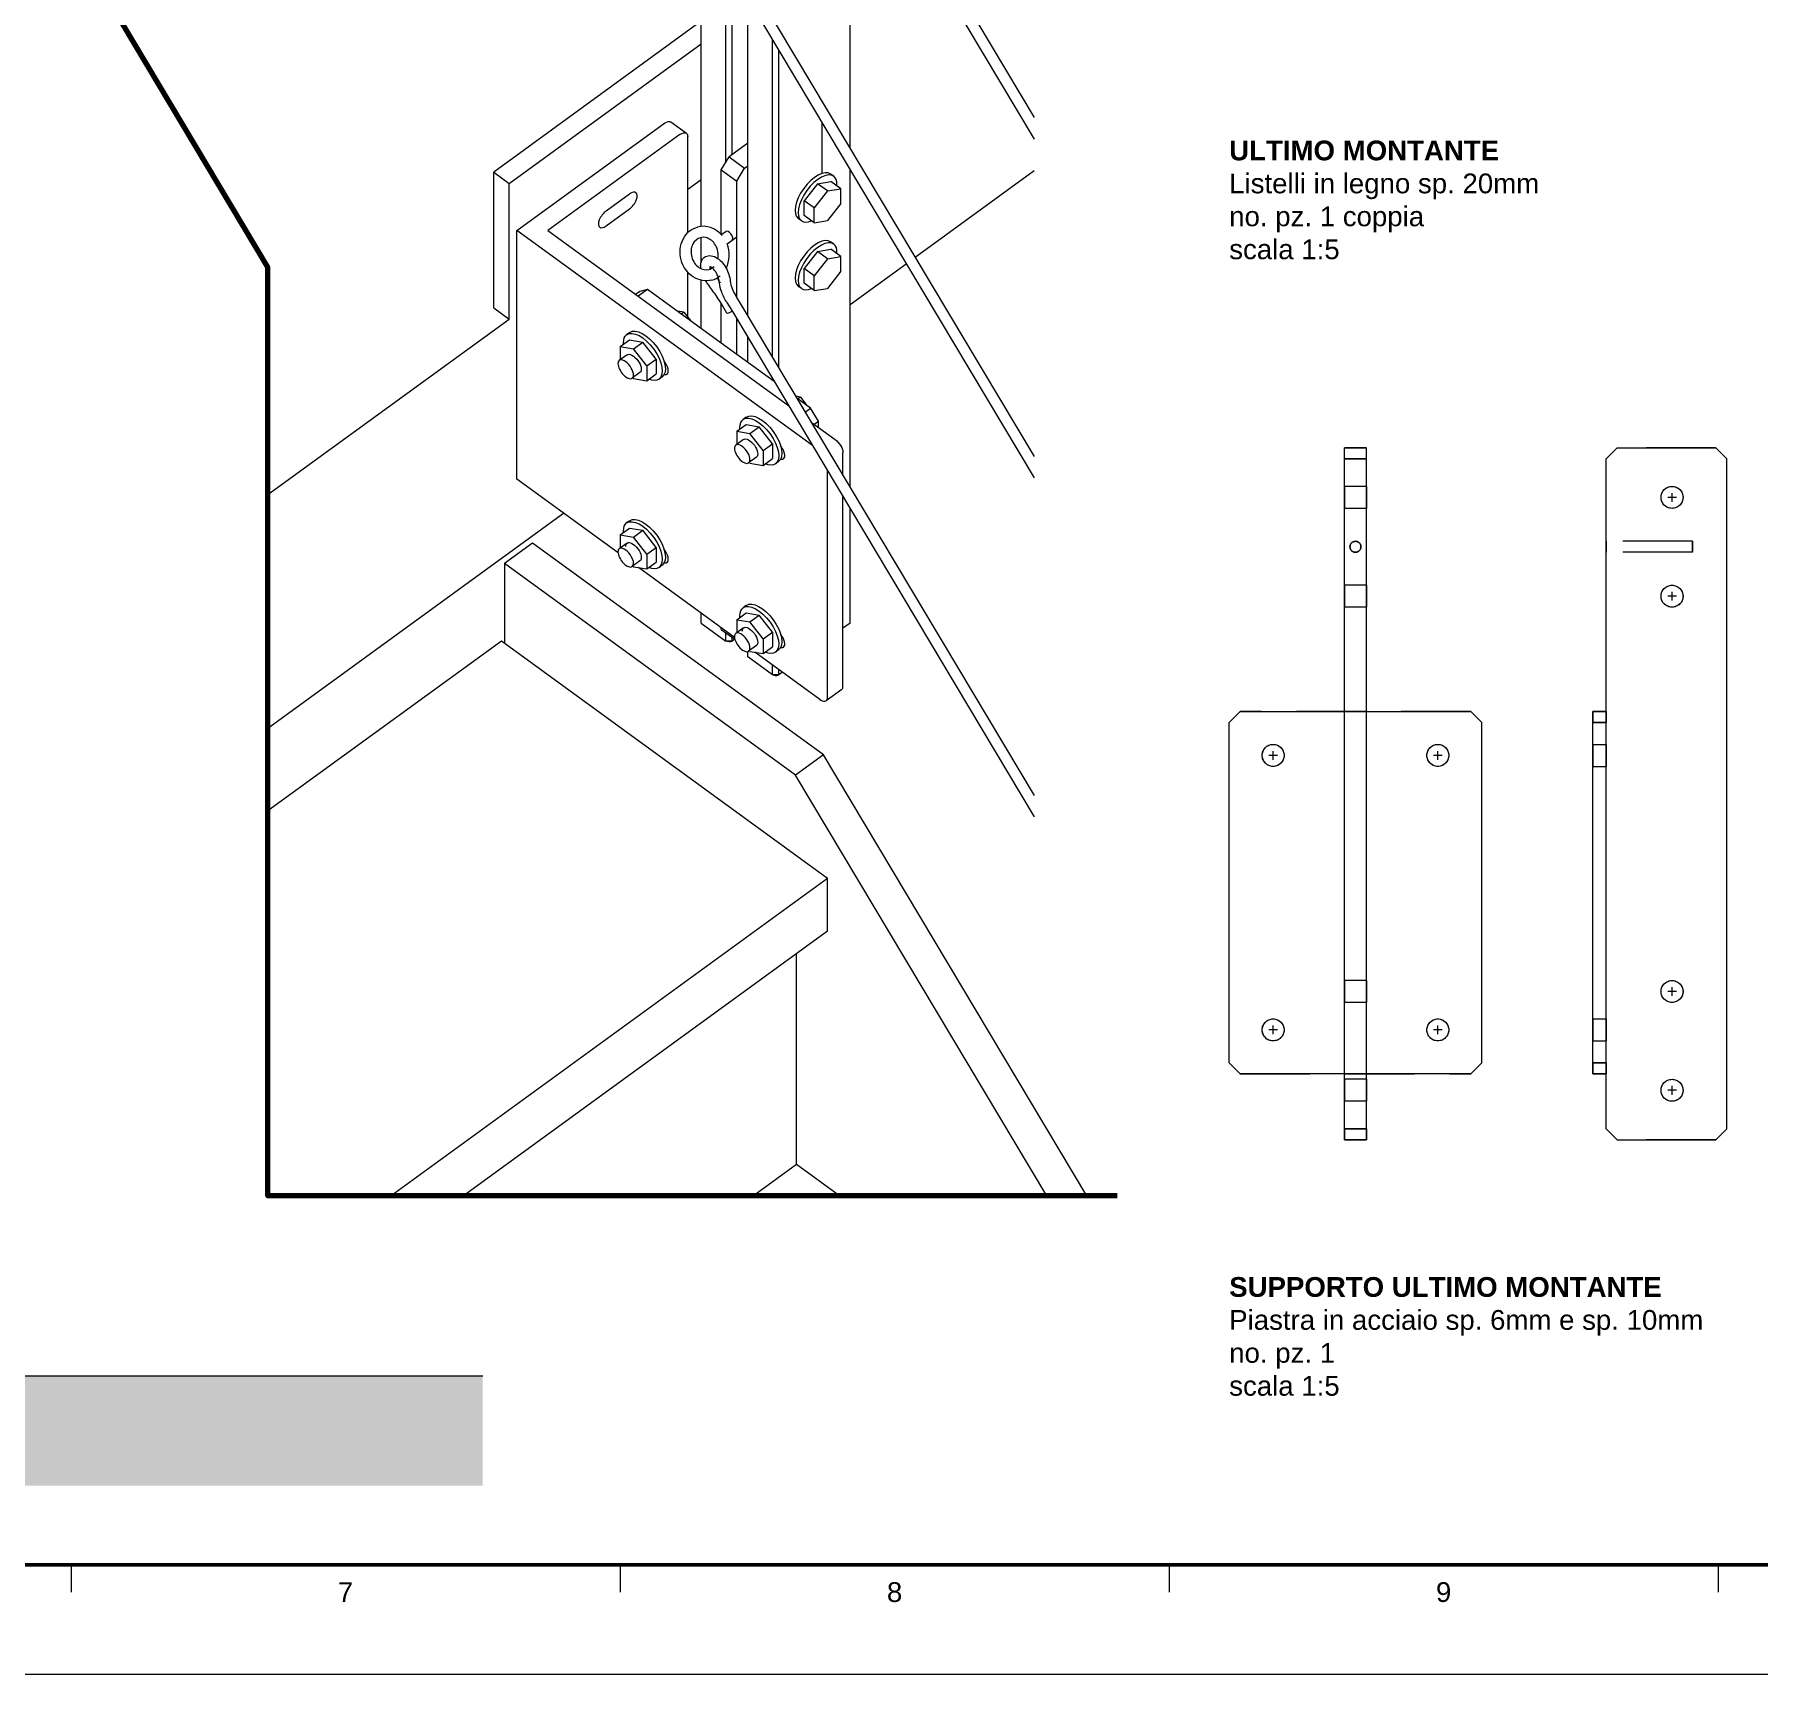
# Model space of a CAD drawing. Header units: millimetres. Extents: x -172 to 422, y -71 to 349.
# Drawn here: x 134.6 to 291.6, y -70.8 to 78.6 of the extents above; entities that cross this region are included whole.
import ezdxf
from ezdxf.enums import TextEntityAlignment as Align

# ---------------------------------------------------------------- set-up
doc = ezdxf.new("R2010")
doc.units = ezdxf.units.MM
doc.linetypes.add('HIDDEN', pattern=[9.525, 6.35, -3.175])
doc.layers.get('0').update_dxf_attribs({"color": 2, "true_color": 0xffff00})
for name, color, linetype, lineweight, true_color in [('010', 178, 'Continuous', 9, 0x000000), ('018', 178, 'Continuous', 18, 0x000000), ('050', 178, 'Continuous', 50, 0x000000), ('070', 178, 'Continuous', 70, 0x000000), ('1_10front', 178, 'Continuous', 9, 0x000000), ('1_10front ... 010', 178, 'Continuous', 9, 0x000000), ('1_5last_plate ... 018', 178, 'Continuous', 18, 0x000000), ('1_5last_plate ... hdn', 250, 'HIDDEN', 9, 0x323232), ('axo_last_railing_fixing', 178, 'Continuous', 13, 0x000000), ('dim', 178, 'Continuous', 9, 0x000000)]:
    doc.layers.add(name, color=color, linetype=linetype, lineweight=lineweight, true_color=true_color)
doc.layers.add('G-ANNO-TEXT', color=178, linetype='Continuous', true_color=0x000000)
doc.styles.add('textstyle100', font='')
doc.styles.add('textstyle38', font='')
doc.styles.add('textstyle39', font='')
doc.styles.add('textstyle45', font='')
doc.styles.add('textstyle99', font='')
doc.styles.get('textstyle100').set_extended_font_data('Arial [TMC ]')
doc.styles.get('textstyle38').set_extended_font_data('Arial [Mono]')
doc.styles.get('textstyle39').set_extended_font_data('Arial [Mono]')
doc.styles.get('textstyle45').set_extended_font_data('Arial [Mono]')
doc.styles.get('textstyle99').set_extended_font_data('Arial [TMC ]')

# ---------------------------------------------------------------- blocks, each defined once
blk = doc.blocks.new('title_block')
at = {"layer": '010', "color": 7, "true_color": 0xffffff}
blk.add_lwpolyline([(0, 420), (594, 420), (594, 0), (0, 0)], close=True, dxfattribs=at)
at = {"layer": '018', "color": 7, "true_color": 0xffffff}
for points in [[(310, 10), (310, 7.5)], [(360, 10), (360, 7.5)], [(410, 10), (410, 7.5)], [(460, 10), (460, 7.5)]]:
    blk.add_lwpolyline(points, dxfattribs=at)
at = {"layer": '050', "color": 7, "true_color": 0xffffff}
blk.add_lwpolyline([(10, 410), (584, 410), (584, 10), (10, 10)], close=True, dxfattribs=at)
at = {"layer": 'G-ANNO-TEXT'}
for s, style, p in [('7', 'textstyle39', (335, 7.51)), ('8', 'textstyle38', (385, 7.51)), ('9', 'textstyle45', (435, 7.51))]:
    blk.add_text(s, height=1.8, dxfattribs=dict(at, style=style)).set_placement(p, align=Align.MIDDLE_CENTER)

msp = doc.modelspace()

# ---------------------------------------------------------------- hatches: boundary and pattern name
at = {"layer": '1_10front', "true_color": 0xafafaf}
msp.add_hatch(color=253, dxfattribs=at).paths.add_polyline_path([(-136.62, -43.58), (175.38, -43.58), (175.38, -53.58), (-136.62, -53.58)], flags=0)

# ---------------------------------------------------------------- linework, layer by layer
at = {"layer": '070', "flags": 128}
msp.add_lwpolyline([(233.15, -27.2), (155.81, -27.2), (155.81, 57.39), (110.54, 133.21), (110.54, 160.4)], dxfattribs=at)
at = {"layer": '1_10front ... 010', "color": 0}
msp.add_line((-136.62, -43.58), (175.38, -43.58), dxfattribs=at)
at = {"layer": '1_5last_plate ... 018'}
for p, q in [((253.85, 39.92), (253.85, 40.92)), ((253.85, 40.92), (255.85, 40.92)), ((255.85, 39.92), (255.85, 40.92)), ((277.68, 39.92), (278.68, 40.92)), ((278.68, 40.92), (287.68, 40.92)), ((288.68, 39.92), (287.68, 40.92)), ((253.85, -21.08), (253.85, 39.92)), ((253.85, 39.92), (255.85, 39.92)), ((255.85, -21.08), (255.85, 39.92)), ((277.68, 16.92), (277.68, 39.92)), ((288.68, -21.08), (288.68, 39.92)), ((284.08, 36.42), (283.28, 36.42)), ((284.08, 36.42), (283.28, 36.42)), ((283.68, 36.02), (283.68, 36.82)), ((283.68, 36.02), (283.68, 36.82)), ((284.08, 27.42), (283.28, 27.42)), ((284.08, 27.42), (283.28, 27.42)), ((283.68, 27.02), (283.68, 27.82)), ((283.68, 27.02), (283.68, 27.82)), ((243.35, 15.92), (244.35, 16.92)), ((243.35, -15.08), (243.35, 15.92)), ((244.35, 16.92), (253.85, 16.92)), ((255.85, 16.92), (265.35, 16.92)), ((265.35, 16.92), (266.35, 15.92)), ((266.35, -15.08), (266.35, 15.92)), ((276.48, 15.92), (276.48, 16.92)), ((276.48, 16.92), (277.68, 16.92)), ((276.48, 15.92), (277.68, 15.92)), ((276.48, -15.08), (276.48, 15.92)), ((277.68, 15.92), (277.68, 16.92)), ((277.68, -15.08), (277.68, 15.92)), ((247.75, 12.92), (246.95, 12.92)), ((247.75, 12.92), (246.95, 12.92)), ((247.35, 12.52), (247.35, 13.32)), ((247.35, 12.52), (247.35, 13.32)), ((262.75, 12.92), (261.95, 12.92)), ((262.75, 12.92), (261.95, 12.92)), ((262.35, 12.52), (262.35, 13.32)), ((262.35, 12.52), (262.35, 13.32)), ((284.08, -8.58), (283.28, -8.58)), ((284.08, -8.58), (283.28, -8.58)), ((283.68, -8.98), (283.68, -8.18)), ((283.68, -8.98), (283.68, -8.18)), ((247.75, -12.08), (246.95, -12.08)), ((247.75, -12.08), (246.95, -12.08)), ((247.35, -12.48), (247.35, -11.68)), ((247.35, -12.48), (247.35, -11.68)), ((262.75, -12.08), (261.95, -12.08)), ((262.75, -12.08), (261.95, -12.08)), ((262.35, -12.48), (262.35, -11.68)), ((262.35, -12.48), (262.35, -11.68)), ((243.35, -15.08), (244.35, -16.08)), ((265.35, -16.08), (266.35, -15.08)), ((277.68, -15.08), (276.48, -15.08)), ((276.48, -15.08), (276.48, -16.08)), ((277.68, -15.08), (277.68, -16.08)), ((253.85, -16.08), (244.35, -16.08)), ((265.35, -16.08), (255.85, -16.08)), ((277.68, -16.08), (276.48, -16.08)), ((277.68, -21.08), (277.68, -16.08)), ((283.68, -17.98), (283.68, -17.18)), ((283.68, -17.98), (283.68, -17.18)), ((284.08, -17.58), (283.28, -17.58)), ((284.08, -17.58), (283.28, -17.58)), ((253.85, -22.08), (253.85, -21.08)), ((253.85, -21.08), (255.85, -21.08)), ((255.85, -22.08), (255.85, -21.08)), ((277.68, -21.08), (278.68, -22.08)), ((287.68, -22.08), (288.68, -21.08)), ((253.85, -22.08), (255.85, -22.08)), ((278.68, -22.08), (287.68, -22.08))]:
    msp.add_line(p, q, dxfattribs=at)
for points in [[(282.68, 36.42), (282.68, 36.97), (283.13, 37.42), (283.68, 37.42)], [(283.68, 35.42), (283.13, 35.42), (282.68, 35.87), (282.68, 36.42)], [(283.68, 37.42), (284.23, 37.42), (284.68, 36.97), (284.68, 36.42)], [(284.68, 36.42), (284.68, 35.87), (284.23, 35.42), (283.68, 35.42)], [(282.68, 27.42), (282.68, 27.97), (283.13, 28.42), (283.68, 28.42)], [(283.68, 28.42), (284.23, 28.42), (284.68, 27.97), (284.68, 27.42)], [(283.68, 26.42), (283.13, 26.42), (282.68, 26.87), (282.68, 27.42)], [(284.68, 27.42), (284.68, 26.87), (284.23, 26.42), (283.68, 26.42)], [(246.35, 12.92), (246.35, 13.47), (246.8, 13.92), (247.35, 13.92)], [(247.35, 11.92), (246.8, 11.92), (246.35, 12.37), (246.35, 12.92)], [(247.35, 13.92), (247.9, 13.92), (248.35, 13.47), (248.35, 12.92)], [(248.35, 12.92), (248.35, 12.37), (247.9, 11.92), (247.35, 11.92)], [(261.35, 12.92), (261.35, 13.47), (261.8, 13.92), (262.35, 13.92)], [(262.35, 11.92), (261.8, 11.92), (261.35, 12.37), (261.35, 12.92)], [(262.35, 13.92), (262.9, 13.92), (263.35, 13.47), (263.35, 12.92)], [(263.35, 12.92), (263.35, 12.37), (262.9, 11.92), (262.35, 11.92)], [(282.68, -8.58), (282.68, -8.03), (283.13, -7.58), (283.68, -7.58)], [(283.68, -7.58), (284.23, -7.58), (284.68, -8.03), (284.68, -8.58)], [(283.68, -9.58), (283.13, -9.58), (282.68, -9.13), (282.68, -8.58)], [(284.68, -8.58), (284.68, -9.13), (284.23, -9.58), (283.68, -9.58)], [(246.35, -12.08), (246.35, -11.53), (246.8, -11.08), (247.35, -11.08)], [(247.35, -13.08), (246.8, -13.08), (246.35, -12.63), (246.35, -12.08)], [(247.35, -11.08), (247.9, -11.08), (248.35, -11.53), (248.35, -12.08)], [(248.35, -12.08), (248.35, -12.63), (247.9, -13.08), (247.35, -13.08)], [(261.35, -12.08), (261.35, -11.53), (261.8, -11.08), (262.35, -11.08)], [(262.35, -13.08), (261.8, -13.08), (261.35, -12.63), (261.35, -12.08)], [(262.35, -11.08), (262.9, -11.08), (263.35, -11.53), (263.35, -12.08)], [(263.35, -12.08), (263.35, -12.63), (262.9, -13.08), (262.35, -13.08)], [(282.68, -17.58), (282.68, -17.03), (283.13, -16.58), (283.68, -16.58)], [(283.68, -16.58), (284.23, -16.58), (284.68, -17.03), (284.68, -17.58)], [(283.68, -18.58), (283.13, -18.58), (282.68, -18.13), (282.68, -17.58)], [(284.68, -17.58), (284.68, -18.13), (284.23, -18.58), (283.68, -18.58)]]:
    msp.add_open_spline(points, degree=3, dxfattribs=at)
at = {"layer": '1_5last_plate ... hdn'}
for p, q in [((255.85, 40.92), (253.85, 40.92)), ((253.85, 39.92), (253.85, 40.92)), ((255.85, 39.92), (255.85, 40.92)), ((277.68, 39.92), (278.68, 40.92)), ((287.68, 40.92), (278.68, 40.92)), ((288.68, 39.92), (287.68, 40.92)), ((255.85, 39.92), (253.85, 39.92)), ((253.85, 16.92), (253.85, 39.92)), ((255.85, 16.92), (255.85, 39.92)), ((277.68, 16.92), (277.68, 39.92)), ((288.68, -21.08), (288.68, 39.92)), ((255.85, 37.42), (253.85, 37.42)), ((253.85, 37.42), (253.85, 35.42)), ((253.85, 36.42), (253.85, 37.42)), ((253.85, 35.42), (253.85, 36.42)), ((255.85, 37.42), (255.85, 35.42)), ((255.85, 36.42), (255.85, 37.42)), ((255.85, 35.42), (255.85, 36.42)), ((255.85, 35.42), (253.85, 35.42)), ((285.54, 32.42), (277.68, 32.42)), ((285.54, 31.42), (277.68, 31.42)), ((255.85, 28.42), (253.85, 28.42)), ((253.85, 28.42), (253.85, 26.42)), ((253.85, 27.42), (253.85, 28.42)), ((255.85, 28.42), (255.85, 26.42)), ((255.85, 27.42), (255.85, 28.42)), ((253.85, 26.42), (253.85, 27.42)), ((255.85, 26.42), (255.85, 27.42)), ((255.85, 26.42), (253.85, 26.42)), ((243.35, 15.92), (244.35, 16.92)), ((243.35, -15.08), (243.35, 15.92)), ((265.35, 16.92), (244.35, 16.92)), ((253.85, 16.92), (255.85, 16.92)), ((253.85, -16.08), (253.85, 16.92)), ((255.85, -16.08), (255.85, 16.92)), ((265.35, 16.92), (266.35, 15.92)), ((266.35, -15.08), (266.35, 15.92)), ((277.68, 16.92), (276.48, 16.92)), ((276.48, 16.92), (276.48, 15.92)), ((277.68, 15.92), (276.48, 15.92)), ((276.48, -15.08), (276.48, 15.92)), ((277.68, -16.08), (277.68, 16.92)), ((277.68, 16.92), (277.68, 15.92)), ((277.68, -16.08), (277.68, 16.92)), ((277.68, -15.08), (277.68, 15.92)), ((276.48, 13.92), (277.68, 13.92)), ((276.48, 13.92), (277.68, 13.92)), ((276.48, 13.92), (276.48, 11.92)), ((276.48, 12.92), (276.48, 13.92)), ((276.48, 13.92), (276.48, 11.92)), ((276.48, 12.92), (276.48, 13.92)), ((276.48, 11.92), (276.48, 12.92)), ((276.48, 11.92), (276.48, 12.92)), ((277.68, 13.92), (277.68, 11.92)), ((277.68, 12.92), (277.68, 13.92)), ((277.68, 13.92), (277.68, 11.92)), ((277.68, 12.92), (277.68, 13.92)), ((277.68, 11.92), (277.68, 12.92)), ((277.68, 11.92), (277.68, 12.92)), ((276.48, 11.92), (277.68, 11.92)), ((276.48, 11.92), (277.68, 11.92)), ((255.85, -7.58), (253.85, -7.58)), ((253.85, -7.58), (253.85, -9.58)), ((253.85, -8.58), (253.85, -7.58)), ((255.85, -7.58), (255.85, -9.58)), ((255.85, -8.58), (255.85, -7.58)), ((253.85, -9.58), (253.85, -8.58)), ((255.85, -9.58), (255.85, -8.58)), ((255.85, -9.58), (253.85, -9.58)), ((276.48, -11.08), (277.68, -11.08)), ((276.48, -11.08), (277.68, -11.08)), ((276.48, -11.08), (276.48, -13.08)), ((276.48, -12.08), (276.48, -11.08)), ((276.48, -11.08), (276.48, -13.08)), ((276.48, -12.08), (276.48, -11.08)), ((276.48, -13.08), (276.48, -12.08)), ((276.48, -13.08), (276.48, -12.08)), ((277.68, -11.08), (277.68, -13.08)), ((277.68, -12.08), (277.68, -11.08)), ((277.68, -11.08), (277.68, -13.08)), ((277.68, -12.08), (277.68, -11.08)), ((277.68, -13.08), (277.68, -12.08)), ((277.68, -13.08), (277.68, -12.08)), ((276.48, -13.08), (277.68, -13.08)), ((276.48, -13.08), (277.68, -13.08)), ((243.35, -15.08), (244.35, -16.08)), ((265.35, -16.08), (266.35, -15.08)), ((276.48, -15.08), (277.68, -15.08)), ((276.48, -16.08), (276.48, -15.08)), ((277.68, -16.08), (277.68, -15.08)), ((244.35, -16.08), (265.35, -16.08)), ((253.85, -21.08), (253.85, -16.08)), ((255.85, -16.08), (253.85, -16.08)), ((255.85, -16.58), (253.85, -16.58)), ((253.85, -16.58), (253.85, -18.58)), ((253.85, -17.58), (253.85, -16.58)), ((255.85, -21.08), (255.85, -16.08)), ((255.85, -16.58), (255.85, -18.58)), ((255.85, -17.58), (255.85, -16.58)), ((276.48, -16.08), (277.68, -16.08)), ((277.68, -21.08), (277.68, -16.08)), ((253.85, -18.58), (253.85, -17.58)), ((255.85, -18.58), (253.85, -18.58)), ((255.85, -18.58), (255.85, -17.58)), ((255.85, -21.08), (253.85, -21.08)), ((253.85, -21.08), (253.85, -22.08)), ((255.85, -21.08), (255.85, -22.08)), ((277.68, -21.08), (278.68, -22.08)), ((287.68, -22.08), (288.68, -21.08)), ((255.85, -22.08), (253.85, -22.08)), ((287.68, -22.08), (278.68, -22.08))]:
    msp.add_line(p, q, dxfattribs=at)
for points in [[(282.68, 36.42), (282.68, 36.97), (283.13, 37.42), (283.68, 37.42)], [(283.68, 35.42), (283.13, 35.42), (282.68, 35.87), (282.68, 36.42)], [(283.68, 37.42), (284.23, 37.42), (284.68, 36.97), (284.68, 36.42)], [(284.68, 36.42), (284.68, 35.87), (284.23, 35.42), (283.68, 35.42)], [(254.35, 31.9), (254.34, 32.05), (254.41, 32.2), (254.52, 32.3)], [(254.85, 32.42), (254.57, 32.42), (254.35, 32.2), (254.35, 31.92)], [(254.35, 31.92), (254.35, 31.64), (254.57, 31.42), (254.85, 31.42)], [(254.49, 31.57), (254.41, 31.65), (254.36, 31.77), (254.35, 31.9)], [(254.91, 31.42), (254.76, 31.4), (254.6, 31.46), (254.49, 31.57)], [(254.52, 32.3), (254.61, 32.38), (254.73, 32.42), (254.86, 32.42)], [(255.35, 31.92), (255.35, 32.2), (255.12, 32.42), (254.85, 32.42)], [(254.85, 31.42), (255.12, 31.42), (255.35, 31.64), (255.35, 31.92)], [(254.86, 32.42), (254.98, 32.42), (255.1, 32.37), (255.19, 32.29)], [(255.22, 31.59), (255.14, 31.5), (255.03, 31.44), (254.91, 31.42)], [(255.19, 32.29), (255.29, 32.2), (255.35, 32.06), (255.35, 31.92)], [(255.35, 31.92), (255.35, 31.8), (255.3, 31.68), (255.22, 31.59)], [(277.68, 32.42), (277.68, 32.42), (277.68, 32.37), (277.68, 32.29)], [(277.68, 32.23), (277.68, 32.35), (277.68, 32.42), (277.68, 32.42)], [(277.68, 32.29), (277.68, 32.2), (277.68, 32.06), (277.68, 31.92)], [(277.68, 31.89), (277.68, 32.01), (277.68, 32.14), (277.68, 32.23)], [(277.68, 31.92), (277.68, 31.8), (277.68, 31.68), (277.68, 31.59)], [(277.68, 31.42), (277.68, 31.41), (277.68, 31.64), (277.68, 31.89)], [(277.68, 31.59), (277.68, 31.48), (277.68, 31.42), (277.68, 31.42)], [(285.54, 32.42), (285.54, 32.42), (285.54, 32.2), (285.54, 31.92)], [(285.54, 31.92), (285.54, 32.2), (285.54, 32.42), (285.54, 32.42)], [(285.54, 31.42), (285.54, 31.42), (285.54, 31.64), (285.54, 31.92)], [(285.54, 31.92), (285.54, 31.64), (285.54, 31.42), (285.54, 31.42)], [(282.68, 27.42), (282.68, 27.97), (283.13, 28.42), (283.68, 28.42)], [(283.68, 28.42), (284.23, 28.42), (284.68, 27.97), (284.68, 27.42)], [(283.68, 26.42), (283.13, 26.42), (282.68, 26.87), (282.68, 27.42)], [(284.68, 27.42), (284.68, 26.87), (284.23, 26.42), (283.68, 26.42)], [(246.35, 12.92), (246.35, 13.47), (246.8, 13.92), (247.35, 13.92)], [(247.35, 11.92), (246.8, 11.92), (246.35, 12.37), (246.35, 12.92)], [(247.35, 13.92), (247.9, 13.92), (248.35, 13.47), (248.35, 12.92)], [(248.35, 12.92), (248.35, 12.37), (247.9, 11.92), (247.35, 11.92)], [(261.35, 12.92), (261.35, 13.47), (261.8, 13.92), (262.35, 13.92)], [(262.35, 11.92), (261.8, 11.92), (261.35, 12.37), (261.35, 12.92)], [(262.35, 13.92), (262.9, 13.92), (263.35, 13.47), (263.35, 12.92)], [(263.35, 12.92), (263.35, 12.37), (262.9, 11.92), (262.35, 11.92)], [(282.68, -8.58), (282.68, -8.03), (283.13, -7.58), (283.68, -7.58)], [(283.68, -7.58), (284.23, -7.58), (284.68, -8.03), (284.68, -8.58)], [(283.68, -9.58), (283.13, -9.58), (282.68, -9.13), (282.68, -8.58)], [(284.68, -8.58), (284.68, -9.13), (284.23, -9.58), (283.68, -9.58)], [(246.35, -12.08), (246.35, -11.53), (246.8, -11.08), (247.35, -11.08)], [(247.35, -13.08), (246.8, -13.08), (246.35, -12.63), (246.35, -12.08)], [(247.35, -11.08), (247.9, -11.08), (248.35, -11.53), (248.35, -12.08)], [(248.35, -12.08), (248.35, -12.63), (247.9, -13.08), (247.35, -13.08)], [(261.35, -12.08), (261.35, -11.53), (261.8, -11.08), (262.35, -11.08)], [(262.35, -13.08), (261.8, -13.08), (261.35, -12.63), (261.35, -12.08)], [(262.35, -11.08), (262.9, -11.08), (263.35, -11.53), (263.35, -12.08)], [(263.35, -12.08), (263.35, -12.63), (262.9, -13.08), (262.35, -13.08)], [(282.68, -17.58), (282.68, -17.03), (283.13, -16.58), (283.68, -16.58)], [(283.68, -16.58), (284.23, -16.58), (284.68, -17.03), (284.68, -17.58)], [(283.68, -18.58), (283.13, -18.58), (282.68, -18.13), (282.68, -17.58)], [(284.68, -17.58), (284.68, -18.13), (284.23, -18.58), (283.68, -18.58)]]:
    msp.add_open_spline(points, degree=3, dxfattribs=at)
at = {"layer": 'axo_last_railing_fixing'}
for p, q in [((198.11, 115.07), (225.59, 69.05)), ((198.97, 115.59), (225.59, 71.01)), ((208.84, 68.19), (208.84, 97.11)), ((195.26, 61.1), (195.26, 87.07)), ((197.52, 66.97), (197.52, 84.23)), ((198.09, 67.65), (198.09, 84.24)), ((198.11, 84.2), (225.59, 38.19)), ((198.97, 84.72), (225.59, 40.14)), ((199.5, 52.96), (199.5, 81.87)), ((195.26, 79.79), (176.37, 66.04)), ((177.78, 65.01), (195.26, 77.73)), ((201.77, 49.16), (201.77, 78.08)), ((202.33, 48.21), (202.33, 77.13)), ((178.49, 60.72), (191.92, 70.5)), ((193.33, 69.47), (181.31, 60.72)), ((192.51, 70.62), (193.92, 69.59)), ((194.04, 60.53), (194.04, 69.3)), ((206.29, 65.93), (206.29, 70.5)), ((199.5, 68.68), (197.81, 67.45)), ((176.37, 53.69), (176.37, 66.04)), ((176.37, 66.04), (177.78, 65.01)), ((197.1, 66.25), (197.81, 67.45)), ((197.1, 60.36), (197.1, 66.25)), ((197.1, 66.25), (198.51, 65.22)), ((197.81, 67.45), (199.22, 66.42)), ((198.51, 65.22), (199.22, 66.42)), ((199.22, 66.42), (199.5, 66.62)), ((208.84, 37.32), (208.84, 66.24)), ((214.75, 58.29), (225.59, 66.18)), ((177.78, 52.66), (177.78, 65.01)), ((194.04, 64.49), (195.26, 65.38)), ((194.04, 64.49), (195.26, 65.38)), ((198.51, 54.61), (198.51, 65.22)), ((205.87, 64.98), (204.66, 63.44)), ((205.87, 64.98), (207.07, 65.19)), ((206.77, 64.33), (205.87, 64.98)), ((206.77, 64.33), (207.98, 64.53)), ((207.34, 65.67), (207.05, 65.87)), ((207.98, 64.53), (207.07, 65.19)), ((207.98, 63.19), (207.98, 64.53)), ((186.62, 62.52), (188.74, 64.06)), ((204.66, 62.09), (204.66, 63.44)), ((205.57, 62.78), (204.66, 63.44)), ((206.77, 64.33), (205.57, 62.78)), ((207.98, 63.19), (206.77, 61.63)), ((186.62, 61.15), (188.74, 62.69)), ((204.39, 61.62), (204.11, 61.82)), ((205.57, 61.44), (204.66, 62.09)), ((205.57, 61.44), (205.57, 62.78)), ((205.57, 61.44), (206.77, 61.63)), ((178.49, 38.08), (178.49, 60.72)), ((205.39, 41.15), (178.49, 60.72)), ((181.31, 60.72), (203.22, 44.78)), ((195.26, 57.86), (195.26, 60.1)), ((197.1, 60.35), (197.51, 60.65)), ((197.51, 60.65), (197.51, 60.65)), ((197.63, 59.5), (198.51, 60.14)), ((207.34, 59.49), (207.05, 59.69)), ((205.87, 58.81), (204.66, 57.26)), ((206.77, 58.15), (205.57, 56.61)), ((205.87, 58.81), (207.07, 59.02)), ((206.77, 58.15), (205.87, 58.81)), ((206.77, 58.15), (207.98, 58.36)), ((207.98, 58.36), (207.07, 59.02)), ((207.98, 57.01), (207.98, 58.36)), ((194.04, 52.83), (194.04, 56.93)), ((204.66, 55.92), (204.66, 57.26)), ((205.57, 56.61), (204.66, 57.26)), ((205.57, 55.26), (205.57, 56.61)), ((207.98, 57.01), (206.77, 55.46)), ((208.84, 53.99), (213.94, 57.7)), ((189.67, 55.18), (189.3, 54.91)), ((190.38, 55.35), (189.53, 54.74)), ((190.38, 55.35), (189.67, 55.18)), ((197.1, 50.47), (190.38, 55.35)), ((195.26, 51.8), (195.26, 56.2)), ((204.39, 55.45), (204.11, 55.65)), ((205.57, 55.26), (204.66, 55.92)), ((205.57, 55.26), (206.77, 55.46)), ((176.37, 53.69), (177.78, 52.66)), ((189.53, 54.74), (203.22, 44.78)), ((197.1, 50.47), (197.1, 54.06)), ((197.61, 53.2), (197.11, 54.05)), ((197.6, 54.18), (198.11, 53.34)), ((198.46, 54.69), (198.97, 53.85)), ((198.97, 53.85), (225.59, 9.27)), ((155.81, 36.68), (177.78, 52.66)), ((193.69, 53.28), (193.1, 53.38)), ((193.69, 53.28), (193.46, 53.12)), ((193.69, 53.28), (194.28, 52.52)), ((198.11, 53.34), (225.59, 7.32)), ((198.51, 49.44), (198.51, 52.66)), ((187.9, 50.15), (188.75, 50.77)), ((188.77, 51.45), (188.48, 51.24)), ((188.75, 50.77), (189.96, 50.56)), ((189.11, 49.95), (189.96, 50.56)), ((191.16, 49.02), (189.96, 50.56)), ((198.51, 49.44), (197.1, 50.47)), ((199.5, 48.72), (199.5, 51)), ((188.52, 49.41), (187.81, 48.9)), ((187.9, 50.15), (187.9, 48.96)), ((187.9, 50.15), (189.11, 49.95)), ((190.31, 48.4), (189.11, 49.95)), ((190.31, 48.4), (191.16, 49.02)), ((191.16, 49.02), (191.16, 47.67)), ((201.91, 46.97), (198.51, 49.44)), ((189.69, 47.79), (188.99, 47.28)), ((189.11, 47.25), (189.05, 47.32)), ((189.11, 47.25), (190.31, 47.05)), ((190.31, 48.4), (190.31, 47.05)), ((190.31, 47.05), (191.16, 47.67)), ((191.71, 47.4), (191.43, 47.2)), ((201.77, 47.07), (201.77, 47.21)), ((204.3, 45.56), (203.87, 45.63)), ((204.3, 45.56), (204.07, 45.4)), ((204.3, 45.56), (204.89, 44.8)), ((205.23, 44.55), (203.97, 45.47)), ((204.73, 44.19), (205.23, 44.55)), ((205.94, 43.35), (205.23, 44.55)), ((198.51, 42.44), (199.36, 43.05)), ((198.51, 42.44), (198.51, 41.24)), ((198.51, 42.44), (199.71, 42.23)), ((199.37, 43.73), (199.09, 43.52)), ((199.36, 43.05), (200.56, 42.85)), ((199.71, 42.23), (200.56, 42.85)), ((201.76, 41.3), (200.56, 42.85)), ((205.27, 43.28), (207.48, 41.68)), ((205.56, 43.08), (205.94, 43.35)), ((205.94, 42.8), (205.94, 43.35)), ((199.13, 41.69), (198.42, 41.18)), ((200.92, 40.68), (199.71, 42.23)), ((200.92, 40.68), (201.76, 41.3)), ((201.76, 41.3), (201.76, 39.95)), ((200.3, 40.08), (199.59, 39.56)), ((199.71, 39.54), (199.66, 39.61)), ((199.71, 39.54), (200.92, 39.33)), ((200.92, 40.68), (200.92, 39.33)), ((200.92, 39.33), (201.76, 39.95)), ((202.32, 39.68), (202.03, 39.48)), ((208.18, 38.41), (208.18, 40.48)), ((187.7, 31.38), (178.49, 38.08)), ((206.77, 18.19), (206.77, 38.83)), ((208.18, 19.22), (208.18, 36.46)), ((155.81, 15.41), (182.73, 34.99)), ((208.84, 24.98), (208.84, 35.37)), ((187.9, 33), (188.75, 33.62)), ((187.9, 33), (187.9, 31.81)), ((187.9, 33), (189.11, 32.8)), ((188.77, 34.3), (188.48, 34.09)), ((188.75, 33.62), (189.96, 33.42)), ((189.11, 32.8), (189.96, 33.42)), ((191.16, 31.87), (189.96, 33.42)), ((179.9, 32.25), (177.35, 30.4)), ((206.4, 12.96), (179.9, 32.25)), ((188.52, 32.26), (187.81, 31.74)), ((190.31, 31.25), (189.11, 32.8)), ((190.31, 31.25), (191.16, 31.87)), ((191.16, 31.87), (191.16, 30.52)), ((203.86, 11.11), (177.35, 30.4)), ((177.35, 30.4), (177.35, 23.13)), ((189.69, 30.64), (188.99, 30.13)), ((189.11, 30.1), (189.05, 30.17)), ((189.11, 30.1), (190.31, 29.9)), ((198.3, 23.66), (189.55, 30.03)), ((190.31, 31.25), (190.31, 29.9)), ((190.31, 29.9), (191.16, 30.52)), ((191.71, 30.25), (191.43, 30.05)), ((195.26, 24.98), (195.26, 25.88)), ((198.51, 25.28), (199.36, 25.9)), ((198.51, 25.28), (198.51, 24.1)), ((198.51, 25.28), (199.71, 25.08)), ((199.37, 26.58), (199.09, 26.37)), ((199.36, 25.9), (200.56, 25.7)), ((199.71, 25.08), (200.56, 25.7)), ((201.76, 24.15), (200.56, 25.7)), ((195.26, 24.98), (197.52, 23.34)), ((197.1, 24.4), (197.1, 24.54)), ((197.1, 24.4), (198.33, 23.5)), ((197.52, 23.34), (197.52, 24.09)), ((198.09, 23.34), (198.09, 23.68)), ((199.13, 24.54), (198.42, 24.03)), ((200.92, 23.53), (199.71, 25.08)), ((200.92, 23.53), (201.76, 24.15)), ((201.76, 24.15), (201.76, 22.81)), ((208.84, 24.98), (208.18, 24.51)), ((177.07, 23.34), (155.81, 7.86)), ((206.77, 1.72), (177.07, 23.34)), ((197.81, 23.27), (197.52, 23.34)), ((198.09, 23.34), (197.52, 23.34)), ((197.81, 23.27), (198.09, 23.34)), ((198.32, 23.51), (198.09, 23.34)), ((199.5, 21.9), (199.5, 22.37)), ((200.3, 22.92), (199.59, 22.41)), ((199.71, 22.39), (199.66, 22.46)), ((199.71, 22.39), (200.92, 22.19)), ((206.06, 18.02), (200.16, 22.31)), ((200.92, 23.53), (200.92, 22.19)), ((200.92, 22.19), (201.76, 22.81)), ((202.32, 22.54), (202.03, 22.33)), ((201.77, 20.25), (199.5, 21.9)), ((201.77, 20.25), (201.77, 21.14)), ((202.33, 20.25), (202.33, 20.73)), ((202.66, 20.49), (202.33, 20.25)), ((202.33, 20.25), (201.77, 20.25)), ((202.05, 20.18), (201.77, 20.25)), ((202.05, 20.18), (202.33, 20.25)), ((208.07, 18.93), (206.65, 17.89)), ((206.4, 12.96), (203.86, 11.11)), ((230.39, -27.2), (206.4, 12.96)), ((226.74, -27.2), (203.86, 11.11)), ((206.77, 1.72), (167.02, -27.2)), ((206.77, -3.08), (206.77, 1.72)), ((206.77, -3.08), (173.61, -27.2)), ((203.94, -24.34), (203.94, -5.14)), ((203.94, -24.34), (200.02, -27.2)), ((207.87, -27.2), (203.94, -24.34))]:
    msp.add_line(p, q, dxfattribs=at)
for points in [[(191.92, 70.5), (192.16, 70.66), (192.38, 70.71), (192.51, 70.62)], [(193.33, 69.47), (193.57, 69.63), (193.79, 69.68), (193.92, 69.59)], [(193.92, 69.59), (194, 69.54), (194.04, 69.43), (194.04, 69.3)], [(207.05, 65.87), (206.51, 66.26), (205.41, 65.68), (204.6, 64.56)], [(207.34, 65.67), (206.8, 66.06), (205.7, 65.47), (204.89, 64.36)], [(204.6, 64.56), (203.79, 63.44), (203.57, 62.22), (204.11, 61.82)], [(207.18, 65.74), (207.14, 65.79), (207.1, 65.83), (207.05, 65.87)], [(207.63, 64.93), (207.63, 65.26), (207.53, 65.52), (207.34, 65.67)], [(207.63, 64.79), (207.63, 64.83), (207.63, 64.88), (207.63, 64.93)], [(189.33, 64.19), (189.19, 64.28), (188.97, 64.23), (188.74, 64.06)], [(188.74, 62.69), (189, 62.88), (189.24, 63.2), (189.36, 63.5)], [(189.36, 63.5), (189.48, 63.82), (189.47, 64.08), (189.33, 64.19)], [(204.89, 64.36), (204.07, 63.24), (203.85, 62.01), (204.39, 61.62)], [(185.99, 61.7), (185.87, 61.39), (185.88, 61.13), (186.03, 61.03)], [(186.62, 62.52), (186.36, 62.33), (186.12, 62.01), (185.99, 61.7)], [(197.17, 60.27), (196.6, 60.96), (195.71, 61.26), (194.94, 61.04)], [(204.11, 61.82), (204.16, 61.79), (204.21, 61.76), (204.27, 61.74)], [(204.39, 61.62), (204.62, 61.46), (204.94, 61.46), (205.32, 61.61)], [(186.03, 61.03), (186.16, 60.93), (186.38, 60.98), (186.62, 61.15)], [(193.44, 58.06), (193.27, 58.71), (193.34, 59.4), (193.62, 59.95)], [(193.62, 59.95), (193.9, 60.5), (194.39, 60.91), (194.94, 61.04)], [(195.19, 60.07), (194.91, 60), (194.65, 59.79), (194.49, 59.46)], [(195.81, 60.05), (195.59, 60.12), (195.39, 60.13), (195.19, 60.07)], [(196.57, 59.4), (196.38, 59.73), (196.09, 59.95), (195.81, 60.05)], [(197.98, 60.41), (197.83, 60.61), (197.61, 60.73), (197.51, 60.65)], [(198.1, 59.84), (198.21, 59.91), (198.16, 60.19), (197.98, 60.41)], [(207.05, 59.69), (206.51, 60.09), (205.41, 59.5), (204.6, 58.39)], [(207.34, 59.49), (206.8, 59.88), (205.7, 59.3), (204.89, 58.18)], [(207.18, 59.57), (207.14, 59.62), (207.1, 59.66), (207.05, 59.69)], [(194.49, 59.46), (194.34, 59.14), (194.3, 58.71), (194.41, 58.31)], [(194.41, 58.31), (194.52, 57.91), (194.77, 57.56), (195.06, 57.36)], [(195.33, 58.04), (195.39, 58.14), (195.46, 58.22), (195.56, 58.29)], [(195.56, 58.29), (195.69, 58.39), (195.85, 58.44), (196.02, 58.44)], [(196.02, 58.44), (196.21, 58.44), (196.42, 58.39), (196.63, 58.27)], [(196.79, 58.16), (196.87, 58.56), (196.79, 59.04), (196.57, 59.4)], [(196.63, 58.27), (196.96, 58.08), (197.29, 57.75), (197.51, 57.36)], [(197.54, 57.29), (197.88, 57.94), (197.92, 58.8), (197.62, 59.53)], [(204.6, 58.39), (203.79, 57.27), (203.57, 56.05), (204.11, 55.65)], [(204.89, 58.18), (204.07, 57.06), (203.85, 55.84), (204.39, 55.45)], [(207.63, 58.75), (207.63, 59.09), (207.53, 59.35), (207.34, 59.49)], [(207.63, 58.61), (207.63, 58.66), (207.63, 58.71), (207.63, 58.75)], [(194.55, 56.5), (194.02, 56.84), (193.61, 57.41), (193.44, 58.06)], [(195.06, 57.36), (195.37, 57.15), (195.69, 57.1), (195.97, 57.18)], [(195.25, 57.25), (195.22, 57.39), (195.21, 57.52), (195.22, 57.64)], [(195.22, 57.64), (195.23, 57.79), (195.27, 57.92), (195.33, 58.04)], [(195.97, 57.18), (196.14, 57.22), (196.3, 57.32), (196.44, 57.46)], [(196.04, 57.44), (196.04, 57.44), (196.1, 57.44), (196.14, 57.48)], [(196.17, 57.38), (196.08, 57.44), (196.04, 57.44), (196.04, 57.44)], [(196.08, 57.22), (196.06, 57.36), (196.08, 57.43), (196.14, 57.48)], [(196.49, 57.08), (196.39, 57.21), (196.26, 57.32), (196.17, 57.38)], [(196.23, 56.21), (196.51, 56.29), (196.77, 56.42), (197, 56.61)], [(196.68, 56.81), (196.63, 56.9), (196.56, 57), (196.49, 57.08)], [(196.84, 56.39), (196.8, 56.53), (196.75, 56.67), (196.68, 56.81)], [(197.51, 57.36), (197.76, 56.93), (197.85, 56.5), (197.92, 56.12)], [(196.23, 56.21), (195.68, 56.07), (195.07, 56.17), (194.55, 56.5)], [(195.95, 55.74), (195.86, 55.88), (195.78, 56.01), (195.7, 56.14)], [(196.33, 55.21), (196.2, 55.38), (196.07, 55.56), (195.95, 55.74)], [(197.11, 54.05), (196.86, 54.48), (196.6, 54.88), (196.33, 55.21)], [(196.71, 56.41), (196.8, 56.26), (196.9, 56.11), (197.01, 55.97)], [(196.93, 55.94), (196.91, 56.09), (196.88, 56.24), (196.84, 56.39)], [(197.14, 55.1), (197.03, 55.4), (196.97, 55.69), (196.93, 55.94)], [(197.6, 54.18), (197.41, 54.49), (197.26, 54.8), (197.14, 55.1)], [(197.92, 56.12), (197.95, 55.89), (197.99, 55.7), (198.08, 55.46)], [(198.08, 55.46), (198.17, 55.23), (198.31, 54.95), (198.46, 54.69)], [(204.11, 55.65), (204.16, 55.62), (204.21, 55.59), (204.27, 55.57)], [(204.39, 55.45), (204.62, 55.28), (204.94, 55.28), (205.32, 55.44)], [(197.61, 53.2), (197.64, 53.17), (197.84, 53.24), (198.08, 53.39)], [(188.77, 51.45), (189.31, 51.84), (190.4, 51.25), (191.22, 50.14)], [(188.19, 50.51), (188.19, 50.84), (188.29, 51.1), (188.48, 51.24)], [(188.19, 50.36), (188.19, 50.41), (188.19, 50.46), (188.19, 50.51)], [(188.48, 51.24), (189.03, 51.64), (190.12, 51.05), (190.94, 49.93)], [(188.64, 51.33), (188.68, 51.37), (188.72, 51.41), (188.77, 51.45)], [(187.81, 48.9), (187.73, 48.83), (187.69, 48.74), (187.69, 48.6)], [(188.79, 48.37), (188.47, 48.82), (188.03, 49.05), (187.81, 48.9)], [(188.52, 49.41), (188.73, 49.56), (189.17, 49.33), (189.5, 48.88)], [(189.5, 48.88), (189.82, 48.44), (189.91, 47.95), (189.69, 47.79)], [(190.94, 49.93), (191.75, 48.81), (191.97, 47.59), (191.43, 47.2)], [(191.22, 50.14), (192.03, 49.02), (192.25, 47.8), (191.71, 47.4)], [(192.25, 48.13), (192.2, 48.35), (192.07, 48.61), (191.89, 48.83)], [(187.69, 48.6), (187.69, 48.3), (187.9, 47.88), (188.19, 47.58)], [(188.19, 47.58), (188.49, 47.28), (188.81, 47.15), (188.99, 47.28)], [(188.99, 47.28), (189.2, 47.44), (189.12, 47.92), (188.79, 48.37)], [(191.43, 47.2), (191.2, 47.04), (190.88, 47.03), (190.5, 47.19)], [(191.71, 47.4), (191.66, 47.37), (191.61, 47.34), (191.55, 47.32)], [(191.89, 47.61), (192, 47.59), (192.09, 47.6), (192.16, 47.65)], [(192.16, 47.65), (192.27, 47.73), (192.3, 47.9), (192.25, 48.13)], [(199.37, 43.73), (199.92, 44.12), (201.01, 43.54), (201.83, 42.42)], [(198.79, 42.79), (198.79, 43.13), (198.9, 43.38), (199.09, 43.52)], [(198.8, 42.64), (198.8, 42.69), (198.79, 42.74), (198.79, 42.79)], [(199.09, 43.52), (199.63, 43.92), (200.73, 43.33), (201.54, 42.22)], [(199.25, 43.61), (199.28, 43.66), (199.33, 43.69), (199.37, 43.73)], [(201.83, 42.42), (202.64, 41.3), (202.86, 40.08), (202.32, 39.68)], [(198.42, 41.18), (198.34, 41.12), (198.3, 41.02), (198.3, 40.88)], [(198.3, 40.88), (198.3, 40.58), (198.5, 40.16), (198.8, 39.86)], [(199.4, 40.66), (199.07, 41.1), (198.63, 41.33), (198.42, 41.18)], [(199.13, 41.69), (199.34, 41.85), (199.78, 41.62), (200.11, 41.17)], [(200.11, 41.17), (200.43, 40.72), (200.52, 40.23), (200.3, 40.08)], [(201.54, 42.22), (202.36, 41.09), (202.57, 39.87), (202.03, 39.48)], [(202.86, 40.42), (202.81, 40.64), (202.67, 40.9), (202.5, 41.12)], [(207.48, 41.68), (207.87, 41.4), (208.18, 40.86), (208.18, 40.48)], [(198.8, 39.86), (199.1, 39.56), (199.42, 39.44), (199.59, 39.56)], [(199.59, 39.56), (199.81, 39.72), (199.72, 40.21), (199.4, 40.66)], [(202.03, 39.48), (201.81, 39.32), (201.48, 39.32), (201.1, 39.47)], [(202.32, 39.68), (202.27, 39.65), (202.21, 39.62), (202.16, 39.6)], [(202.5, 39.9), (202.6, 39.87), (202.69, 39.89), (202.76, 39.93)], [(202.76, 39.93), (202.87, 40.02), (202.91, 40.19), (202.86, 40.42)], [(188.77, 34.3), (189.31, 34.69), (190.4, 34.1), (191.22, 32.99)], [(188.19, 33.35), (188.19, 33.69), (188.29, 33.95), (188.48, 34.09)], [(188.19, 33.21), (188.19, 33.26), (188.19, 33.31), (188.19, 33.35)], [(188.48, 34.09), (189.03, 34.48), (190.12, 33.9), (190.94, 32.78)], [(188.64, 34.17), (188.68, 34.22), (188.72, 34.26), (188.77, 34.3)], [(191.22, 32.99), (192.03, 31.87), (192.25, 30.65), (191.71, 30.25)], [(187.81, 31.74), (187.73, 31.69), (187.69, 31.59), (187.69, 31.45)], [(187.69, 31.45), (187.69, 31.15), (187.9, 30.73), (188.19, 30.43)], [(188.79, 31.22), (188.47, 31.67), (188.03, 31.9), (187.81, 31.74)], [(188.4, 31.96), (188.4, 32.1), (188.44, 32.2), (188.52, 32.26)], [(188.52, 32.26), (188.73, 32.42), (189.17, 32.18), (189.5, 31.74)], [(189.5, 31.74), (189.82, 31.29), (189.91, 30.8), (189.69, 30.64)], [(190.94, 32.78), (191.75, 31.66), (191.97, 30.44), (191.43, 30.05)], [(192.25, 30.98), (192.2, 31.21), (192.07, 31.46), (191.89, 31.68)], [(188.19, 30.43), (188.49, 30.12), (188.81, 30), (188.99, 30.13)], [(188.99, 30.13), (189.2, 30.29), (189.12, 30.77), (188.79, 31.22)], [(191.43, 30.05), (191.2, 29.89), (190.88, 29.88), (190.5, 30.04)], [(191.71, 30.25), (191.66, 30.22), (191.61, 30.19), (191.55, 30.17)], [(191.89, 30.46), (192, 30.44), (192.09, 30.45), (192.16, 30.5)], [(192.16, 30.5), (192.27, 30.58), (192.3, 30.75), (192.25, 30.98)], [(199.09, 26.37), (199.63, 26.77), (200.73, 26.18), (201.54, 25.06)], [(199.37, 26.58), (199.92, 26.97), (201.01, 26.39), (201.83, 25.27)], [(198.79, 25.64), (198.79, 25.98), (198.9, 26.23), (199.09, 26.37)], [(198.8, 25.49), (198.8, 25.54), (198.79, 25.59), (198.79, 25.64)], [(199.25, 26.45), (199.28, 26.5), (199.33, 26.54), (199.37, 26.58)], [(201.83, 25.27), (202.64, 24.16), (202.86, 22.93), (202.32, 22.54)], [(198.42, 24.03), (198.34, 23.97), (198.3, 23.87), (198.3, 23.73)], [(198.3, 23.73), (198.3, 23.43), (198.5, 23.02), (198.8, 22.71)], [(199.4, 23.5), (199.07, 23.95), (198.63, 24.19), (198.42, 24.03)], [(199.01, 24.25), (199.01, 24.38), (199.05, 24.48), (199.13, 24.54)], [(199.13, 24.54), (199.34, 24.7), (199.78, 24.46), (200.11, 24.02)], [(200.11, 24.02), (200.43, 23.57), (200.52, 23.08), (200.3, 22.92)], [(201.54, 25.06), (202.36, 23.95), (202.57, 22.72), (202.03, 22.33)], [(202.86, 23.26), (202.81, 23.49), (202.67, 23.75), (202.5, 23.96)], [(198.8, 22.71), (199.1, 22.41), (199.42, 22.29), (199.59, 22.41)], [(199.59, 22.41), (199.81, 22.57), (199.72, 23.06), (199.4, 23.5)], [(202.03, 22.33), (201.81, 22.17), (201.48, 22.17), (201.1, 22.32)], [(202.32, 22.54), (202.27, 22.5), (202.21, 22.47), (202.16, 22.45)], [(202.5, 22.75), (202.6, 22.72), (202.69, 22.73), (202.76, 22.78)], [(202.76, 22.78), (202.87, 22.86), (202.91, 23.04), (202.86, 23.26)], [(208.07, 18.93), (208.14, 18.98), (208.18, 19.08), (208.18, 19.22)], [(206.06, 18.02), (206.3, 17.84), (206.52, 17.8), (206.65, 17.89)], [(206.65, 17.89), (206.73, 17.95), (206.77, 18.05), (206.77, 18.19)]]:
    msp.add_open_spline(points, degree=3, dxfattribs=at)

# ---------------------------------------------------------------- block references
at = {"zscale": 37.79527559055241}
msp.add_blockref('title_block', (-172.12, -70.79), dxfattribs=at)

# ---------------------------------------------------------------- texts
at = {"layer": 'dim', "insert": (243.35, 58.09), "char_height": 1.8, "attachment_point": 7, "style": 'textstyle99'}
msp.add_mtext('\\fArial [TMC ]|b1|i0|c0|p0;ULTIMO MONTANTE\\fArial [TMC ]|b0|i0|c0|p0;\\PListelli in legno sp. 20mm\\Pno. pz. 1 coppia\\Pscala 1:5', dxfattribs=at)
at = {"layer": 'G-ANNO-TEXT', "insert": (243.35, -45.42), "char_height": 1.8, "attachment_point": 7, "style": 'textstyle100'}
msp.add_mtext('\\fArial [TMC ]|b1|i0|c0|p0;SUPPORTO ULTIMO MONTANTE\\fArial [TMC ]|b0|i0|c0|p0;\\PPiastra in acciaio sp. 6mm e sp. 10mm\\Pno. pz. 1\\Pscala 1:5', dxfattribs=at)

doc.saveas('drawing.dxf')
